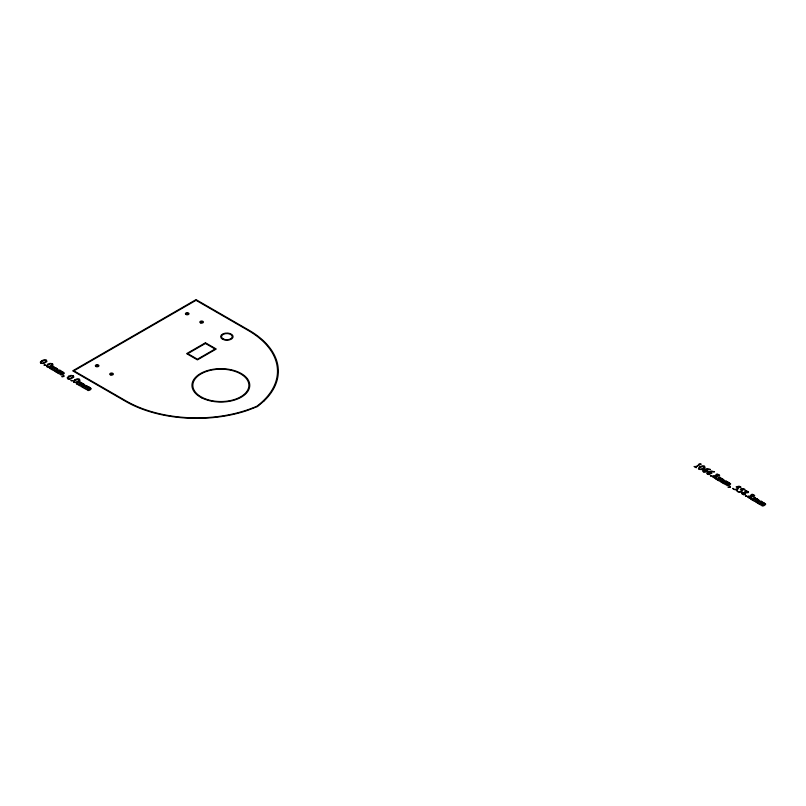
<?xml version="1.0" encoding="UTF-8"?>
<svg xmlns="http://www.w3.org/2000/svg" width="806" height="806" viewBox="0 0 806 806"><rect width="100%" height="100%" fill="white"/><g stroke="black" fill="none" stroke-linecap="round" stroke-linejoin="round"><path stroke-width="1.21" d="M96.206 365.662C97.889 367.768 98.624 363.899 96.206 365.662M41.207 362.106L41.146 363.234L42.587 363.335L46.073 361.42L46.224 360.272L44.189 360.373L41.207 362.106M47.312 365.632L47.252 366.76L48.692 366.861L52.178 364.947L52.33 363.798L50.294 363.899L47.312 365.632M68.117 377.641L68.057 378.78L69.507 378.87L72.983 376.956L73.134 375.808L71.109 375.908L68.117 377.641M74.223 381.167L74.162 382.296L75.613 382.397L79.089 380.482L79.24 379.334L77.215 379.435L74.223 381.167M699.336 468.155L699.276 469.294L700.716 469.384L704.202 467.48L704.353 466.321L702.318 466.432L699.336 468.155M732.926 488.396L733.43 489.282L735.606 489.857L737.702 489.373L738.498 488.245L737.419 486.804L738.447 486.602C740.251 488.386 742.88 487.177 739.031 486.199L736.14 486.834L737.137 487.751L736.755 489.242L734.216 489.393L732.926 488.396M736.996 490.743L737.5 491.63L739.676 492.204L741.772 491.72L742.568 490.592L741.49 489.151L742.517 488.95C744.291 490.733 746.971 489.554 743.102 488.547L740.281 489.161L741.208 490.098L740.825 491.589L738.286 491.741L736.996 490.743M200.714 321.967C202.276 324.113 203.213 320.254 200.714 321.967M186.287 313.635C187.818 315.791 188.816 311.932 186.287 313.635M110.644 373.954C112.125 376.12 113.213 372.281 110.644 373.954M700.978 464.135L696.142 466.956L696.313 467.752L694.067 466.452L694.943 466.674C700.021 466.08 697.704 462.463 700.978 464.135M55.936 367.969L58.042 369.47C56.934 371.657 53.539 371.697 54.455 370.8L57.196 369.249L56.944 368.725L55.584 368.503L53.367 370.468L51.544 369.41L54.193 368.554L54.788 367.476L53.418 367.244L51.171 369.188L49.357 368.151L49.982 368.271C51.09 367.425 54.334 365.249 53.659 367.062L55.936 367.969M62.264 371.626L64.379 373.118C63.271 375.314 59.876 375.354 60.782 374.458L63.533 372.906L63.281 372.382L61.921 372.16L59.704 374.125L57.881 373.067L60.531 372.211L61.125 371.133L59.755 370.901L57.498 372.846L55.695 371.808L56.309 371.929C57.367 371.072 60.712 368.906 59.997 370.72L62.264 371.626M82.847 383.505L84.952 385.006C83.844 387.192 80.449 387.233 81.366 386.336L84.116 384.784L83.864 384.26L82.494 384.039L80.288 386.003L78.464 384.946L81.104 384.099L81.708 383.021L80.328 382.779L78.081 384.734L76.278 383.686L76.892 383.807C78.011 382.961 81.245 380.785 80.57 382.608L82.847 383.505M89.184 387.162L91.29 388.663C90.181 390.85 86.786 390.89 87.703 389.993L90.443 388.442L90.191 387.918L88.831 387.696L86.615 389.661L84.791 388.603L87.441 387.757L88.035 386.668L86.665 386.437L84.418 388.391L82.605 387.343L83.23 387.464C84.338 386.618 87.582 384.442 86.907 386.255L89.184 387.162M722.206 478.724L724.312 480.225C723.254 482.431 719.818 482.391 720.725 481.555L723.466 480.003L723.224 479.479L721.854 479.258L719.637 481.222L717.814 480.164L720.463 479.308L721.058 478.23L719.687 477.998L717.441 479.953L715.627 478.905L716.252 479.026C717.36 478.18 720.604 476.003 719.929 477.817L722.206 478.724M728.533 482.381L730.649 483.882C729.541 486.068 726.146 486.109 727.052 485.212L729.803 483.66L729.551 483.137L728.191 482.915L726.075 484.819L724.151 483.822L726.8 482.965L727.395 481.887L726.025 481.656L723.768 483.6L721.964 482.562L722.579 482.683C723.697 481.837 726.931 479.661 726.266 481.474L728.533 482.381M757.257 498.964L759.363 500.466C758.255 502.652 754.859 502.692 755.776 501.795L758.527 500.244L758.275 499.72L756.915 499.498L754.698 501.463L752.875 500.405L755.514 499.549L756.119 498.471L754.748 498.239L752.492 500.183L750.688 499.146L751.303 499.267C752.421 498.42 755.655 496.244 754.99 498.058L757.257 498.964M763.594 502.622L765.7 504.113C764.592 506.309 761.196 506.349 762.113 505.453L764.854 503.901L764.602 503.377L763.242 503.156L761.025 505.12L759.202 504.062L761.851 503.206L762.446 502.128L761.076 501.896L758.829 503.841L757.015 502.803L757.64 502.914C758.748 502.067 761.992 499.901 761.317 501.715L763.594 502.622M63.493 376.362L61.81 376.684L63.976 376.493L64.067 375.687L63.11 375.667L63.493 376.362M729.762 487.116L728.08 487.439L730.246 487.247L730.337 486.441L729.39 486.421L729.762 487.116M713.078 476.024L712.595 476.84L714.892 478.129L716.282 477.827L716.776 476.084L719.204 475.963L719.627 475.278L717.461 474.049L716.131 474.311L715.627 475.772L713.078 476.024M742.034 492.738L741.55 493.554L743.837 494.844L745.238 494.541L745.721 492.798L748.149 492.678L748.572 491.992L746.406 490.763L745.076 491.025L744.573 492.486L742.034 492.738M748.139 496.264L747.656 497.08L749.943 498.37L751.343 498.058L751.827 496.325L754.255 496.204L754.678 495.519L752.512 494.29L751.182 494.552L750.678 496.012L748.139 496.264M45.448 365.108L44.169 365.108L45.448 365.108M72.359 380.644L71.079 380.644L72.359 380.644M711.718 475.862L710.439 475.862L711.718 475.862M746.769 496.103L745.49 496.103L746.769 496.103M716.977 474.522L716.695 475.862L719.053 475.117L716.977 474.522M745.923 491.237L745.651 492.577L747.998 491.821L745.923 491.237M752.028 494.763L751.756 496.093L754.104 495.347L752.028 494.763M715.879 477.051L714.559 477.837L713.219 476.981L715.678 475.993L715.879 477.051M744.825 493.766L743.505 494.552L742.165 493.695L744.623 492.708L744.825 493.766M750.94 497.292L749.61 498.078L748.27 497.221L750.729 496.234L750.94 497.292M707.688 470.785L705.089 472.245L703.295 471.883L702.671 470.764L703.84 469.424L707.366 468.679L710.439 469.485L705.643 469.515L707.688 470.785M711.758 473.142L709.159 474.593L707.366 474.23L706.741 473.122L707.91 471.782L711.436 471.026L714.509 471.832L709.723 471.863L711.758 473.142M41.821 360.685L40.3 362.186L40.874 363.335L43.806 363.506L46.919 361.531L46.456 360.161L43.947 359.869L41.821 360.685M47.927 364.201L46.405 365.712L46.98 366.861L49.912 367.032L53.025 365.058L52.561 363.687L50.053 363.395L47.927 364.201M68.732 376.221L67.21 377.722L67.795 378.88L70.716 379.042L73.83 377.067L73.376 375.697L70.868 375.405L68.732 376.221M74.837 379.747L73.316 381.248L73.9 382.407L76.822 382.568L79.935 380.593L79.482 379.223L76.973 378.931L74.837 379.747M699.951 466.734L698.429 468.236L699.004 469.394L701.935 469.566L705.048 467.581L704.585 466.211L702.076 465.928L699.951 466.734M704.323 470.019L703.336 470.906L703.588 471.772L706.61 470.875L706.348 469.938L704.323 470.019M708.393 472.366L707.406 473.263L707.658 474.119L710.68 473.223L710.418 472.286L708.393 472.366M264.348 400.713L257.537 406.536L247.452 410.425A100.528 58.042 0 0 1 125.605 401.378L72.701 370.831L196.029 299.63L248.933 330.178A100.458 58.002 0 0 1 264.338 400.713M196.029 300.326L73.9 370.831L126.189 401.025A99.692 57.558 0 0 0 256.923 406.184A99.622 57.518 0 0 0 248.308 330.51L196.029 300.326M205.439 342.772L186.609 353.643L197.43 359.889L216.26 349.018L205.439 342.772M205.439 343.467L187.808 353.643L197.43 359.194L215.061 349.018L205.439 343.467M201.712 397.852A28.895 16.684 0 0 0 249.185 388.694A28.895 16.684 0 0 0 211.706 369.531A28.895 16.684 0 0 0 201.712 397.852M202.276 397.479A28.039 16.191 0 0 0 248.339 388.593A28.039 16.191 0 0 0 211.978 370.004A28.039 16.191 0 0 0 202.276 397.479M222.466 339.185A6.236 3.597 0 0 0 232.894 337.573A6.236 3.597 0 0 0 225.267 333.17A6.236 3.597 0 0 0 222.466 339.185M223.081 338.842A5.38 3.103 0 0 0 232.068 337.442A5.38 3.103 0 0 0 225.489 333.644A5.38 3.103 0 0 0 223.081 338.842M186.005 314.511A1.803 1.038 0 0 0 188.967 313.957A1.803 1.038 0 0 0 186.649 312.758A1.803 1.038 0 0 0 186.005 314.511M200.452 322.853A1.803 1.038 0 0 0 203.404 322.269A1.803 1.038 0 0 0 201.057 321.09A1.803 1.038 0 0 0 200.452 322.853M110.341 374.83A1.803 1.038 0 0 0 113.314 374.306A1.803 1.038 0 0 0 111.037 373.077A1.803 1.038 0 0 0 110.341 374.83M96.015 366.549A1.803 1.038 0 0 0 98.916 365.904A1.803 1.038 0 0 0 96.488 364.775A1.803 1.038 0 0 0 96.015 366.549"/></g></svg>
